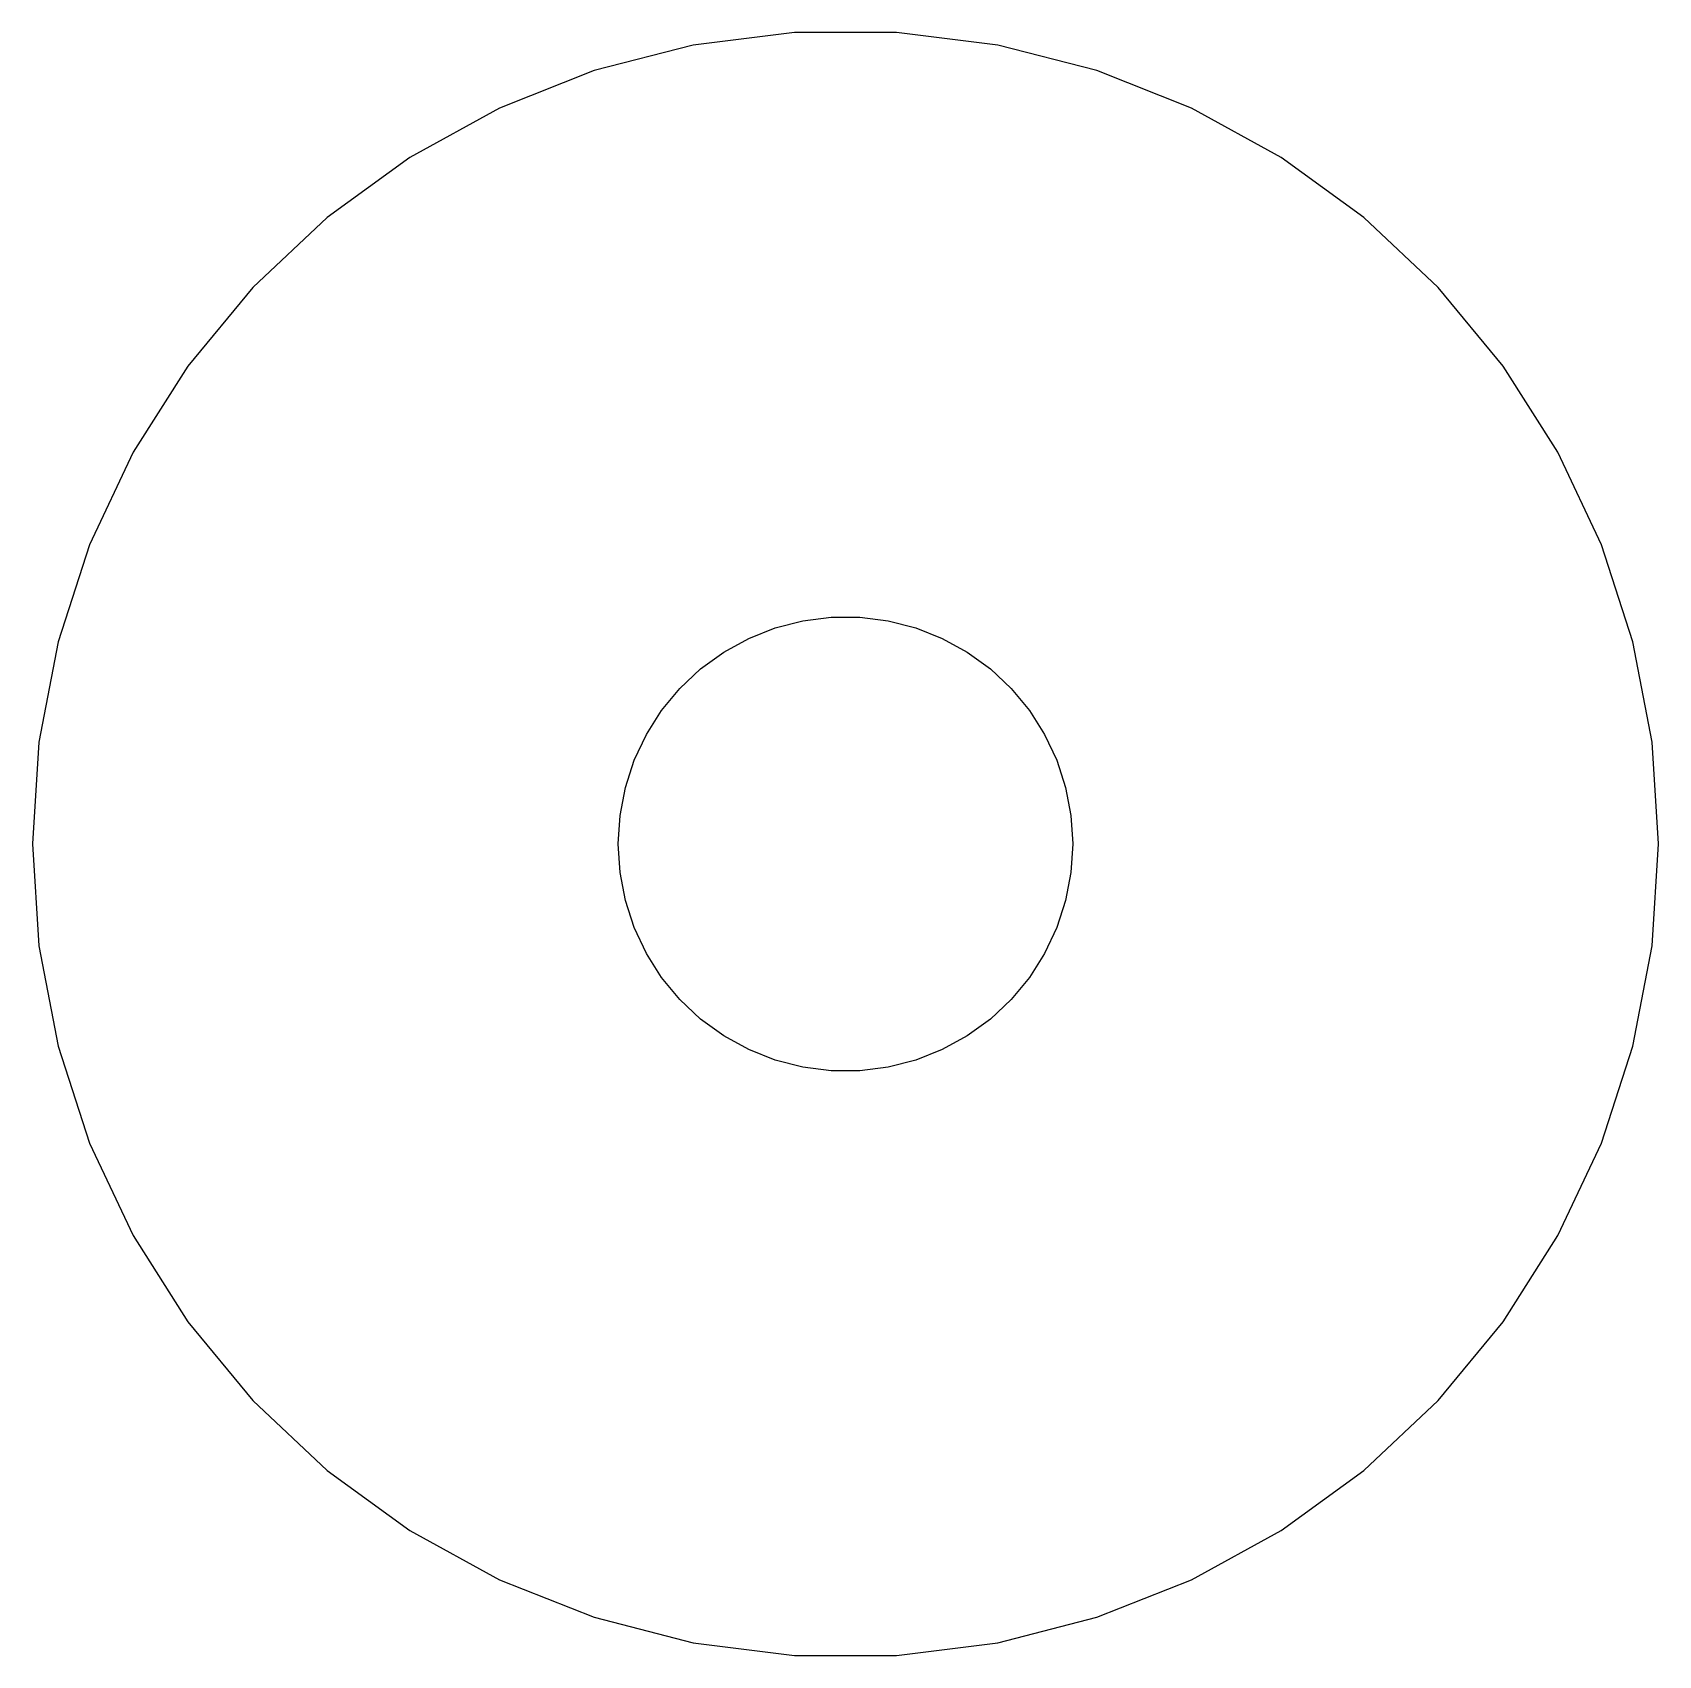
# Model space of a CAD drawing. Header units: metres. Extents: x -11 to 11, y 99 to 229.
# Drawn here: x -10.55 to 10.55, y 99.47 to 120.53 of the extents above.
import ezdxf

# ---------------------------------------------------------------- set-up
doc = ezdxf.new("R2010")
doc.units = ezdxf.units.M

msp = doc.modelspace()

# ---------------------------------------------------------------- linework, layer by layer
for p, q in [((-0.662689, 120.533), (-1.97765, 120.367)), ((0.662689, 120.533), (-0.662689, 120.533)), ((1.97765, 120.367), (0.662689, 120.533)), ((-1.97765, 120.367), (-3.2614, 120.038)), ((3.2614, 120.038), (1.97765, 120.367)), ((-3.2614, 120.038), (-4.49373, 119.55)), ((4.49373, 119.55), (3.2614, 120.038)), ((-4.49373, 119.55), (-5.65518, 118.911)), ((5.65518, 118.911), (4.49373, 119.55)), ((-5.65518, 118.911), (-6.72745, 118.132)), ((6.72745, 118.132), (5.65518, 118.911)), ((-6.72745, 118.132), (-7.69363, 117.225)), ((7.69363, 117.225), (6.72745, 118.132)), ((-7.69363, 117.225), (-8.53847, 116.204)), ((8.53847, 116.204), (7.69363, 117.225)), ((-8.53847, 116.204), (-9.24866, 115.084)), ((9.24866, 115.084), (8.53847, 116.204)), ((-9.24866, 115.084), (-9.81299, 113.885)), ((9.81299, 113.885), (9.24866, 115.084)), ((-9.81299, 113.885), (-10.2225, 112.625)), ((10.2225, 112.625), (9.81299, 113.885)), ((-0.552765, 112.898), (-0.185226, 112.944)), ((-0.185226, 112.944), (0.185226, 112.944)), ((0.185226, 112.944), (0.552765, 112.898)), ((-1.25604, 112.669), (-0.911591, 112.806)), ((-0.911591, 112.806), (-0.552765, 112.898)), ((0.552765, 112.898), (0.911591, 112.806)), ((0.911591, 112.806), (1.25604, 112.669)), ((-10.2225, 112.625), (-10.4709, 111.323)), ((-1.58069, 112.491), (-1.25604, 112.669)), ((1.25604, 112.669), (1.58069, 112.491)), ((10.4709, 111.323), (10.2225, 112.625)), ((-1.88039, 112.273), (-1.58069, 112.491)), ((1.58069, 112.491), (1.88039, 112.273)), ((-2.15045, 112.019), (-1.88039, 112.273)), ((1.88039, 112.273), (2.15045, 112.019)), ((-2.3866, 111.734), (-2.15045, 112.019)), ((2.15045, 112.019), (2.3866, 111.734)), ((-2.5851, 111.421), (-2.3866, 111.734)), ((2.3866, 111.734), (2.5851, 111.421)), ((-10.4709, 111.323), (-10.5541, 110)), ((-2.74283, 111.086), (-2.5851, 111.421)), ((2.5851, 111.421), (2.74283, 111.086)), ((10.5541, 110), (10.4709, 111.323)), ((-2.85732, 110.734), (-2.74283, 111.086)), ((2.74283, 111.086), (2.85732, 110.734)), ((-2.92673, 110.37), (-2.85732, 110.734)), ((2.85732, 110.734), (2.92673, 110.37)), ((-2.95, 110), (-2.92673, 110.37)), ((2.92673, 110.37), (2.95, 110)), ((-10.5541, 110), (-10.4709, 108.677)), ((-2.92673, 109.63), (-2.95, 110)), ((2.95, 110), (2.92673, 109.63)), ((10.4709, 108.677), (10.5541, 110)), ((-2.85732, 109.266), (-2.92673, 109.63)), ((2.92673, 109.63), (2.85732, 109.266)), ((-2.74283, 108.914), (-2.85732, 109.266)), ((2.85732, 109.266), (2.74283, 108.914)), ((-2.5851, 108.579), (-2.74283, 108.914)), ((2.74283, 108.914), (2.5851, 108.579)), ((-10.4709, 108.677), (-10.2225, 107.375)), ((-2.3866, 108.266), (-2.5851, 108.579)), ((2.5851, 108.579), (2.3866, 108.266)), ((10.2225, 107.375), (10.4709, 108.677)), ((-2.15045, 107.981), (-2.3866, 108.266)), ((2.3866, 108.266), (2.15045, 107.981)), ((-1.88039, 107.727), (-2.15045, 107.981)), ((2.15045, 107.981), (1.88039, 107.727)), ((-1.58069, 107.509), (-1.88039, 107.727)), ((1.88039, 107.727), (1.58069, 107.509)), ((-1.25604, 107.331), (-1.58069, 107.509)), ((1.58069, 107.509), (1.25604, 107.331)), ((-10.2225, 107.375), (-9.81299, 106.115)), ((-0.911591, 107.194), (-1.25604, 107.331)), ((1.25604, 107.331), (0.911591, 107.194)), ((9.81299, 106.115), (10.2225, 107.375)), ((-0.552765, 107.102), (-0.911591, 107.194)), ((-0.185226, 107.056), (-0.552765, 107.102)), ((0.185226, 107.056), (-0.185226, 107.056)), ((0.552765, 107.102), (0.185226, 107.056)), ((0.911591, 107.194), (0.552765, 107.102)), ((-9.81299, 106.115), (-9.24866, 104.916)), ((9.24866, 104.916), (9.81299, 106.115)), ((-9.24866, 104.916), (-8.53847, 103.796)), ((8.53847, 103.796), (9.24866, 104.916)), ((-8.53847, 103.796), (-7.69363, 102.775)), ((7.69363, 102.775), (8.53847, 103.796)), ((-7.69363, 102.775), (-6.72745, 101.868)), ((6.72745, 101.868), (7.69363, 102.775)), ((-6.72745, 101.868), (-5.65518, 101.089)), ((5.65518, 101.089), (6.72745, 101.868)), ((-5.65518, 101.089), (-4.49373, 100.45)), ((4.49373, 100.45), (5.65518, 101.089)), ((-4.49373, 100.45), (-3.2614, 99.9624)), ((3.2614, 99.9624), (4.49373, 100.45)), ((-3.2614, 99.9624), (-1.97765, 99.6328)), ((1.97765, 99.6328), (3.2614, 99.9624)), ((-1.97765, 99.6328), (-0.662689, 99.4667)), ((0.662689, 99.4667), (1.97765, 99.6328)), ((-0.662689, 99.4667), (0.662689, 99.4667))]:
    msp.add_line(p, q)

doc.saveas('drawing.dxf')
